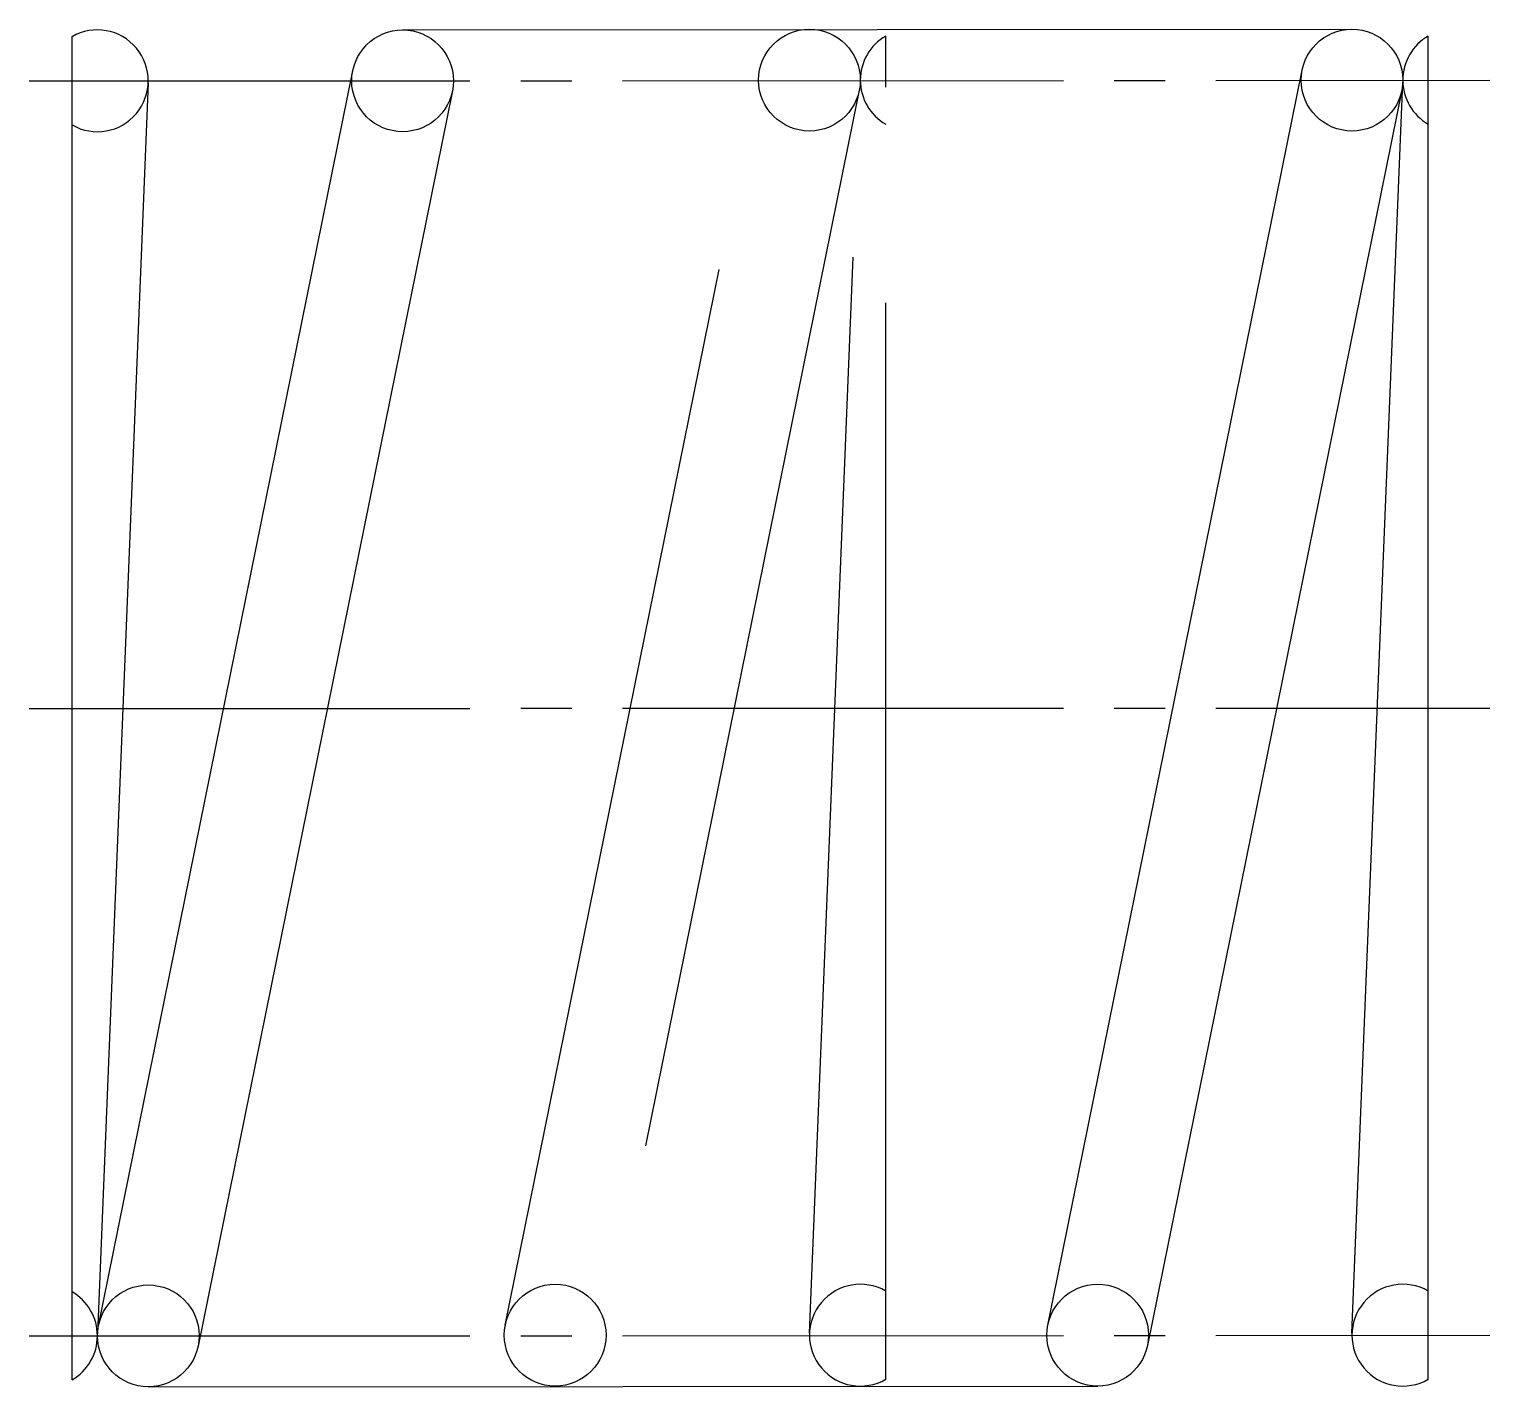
# Model space of a CAD drawing. Extents: x 2.6 to 39.2, y 2.5 to 35.2.
# Drawn here: x 28.44 to 39.21, y 25.17 to 35.17 of the extents above; entities outside this region: 2.
import ezdxf

# ---------------------------------------------------------------- set-up
doc = ezdxf.new("R2010")
doc.units = 0
doc.header["$LTSCALE"] = 0.25
doc.linetypes.add('CENTER', pattern=[17.5, 13, -1.5, 1.5, -1.5])
doc.linetypes.add('PHANTOM', pattern=[63.5, 31.75, -6.35, 6.35, -6.35, 6.35, -6.35])
doc.layers.get('0').update_dxf_attribs({"linetype": 'CONTINUOUS'})
doc.layers.add('CENTER', color=1, linetype='CENTER')

msp = doc.modelspace()

# ---------------------------------------------------------------- linework, layer by layer
for p, q in [((28.752, 35.119), (28.752, 25.217)), ((38.752, 25.219), (38.752, 35.122)), ((28.947, 25.616), (30.822, 34.866)), ((35.947, 25.621), (37.822, 34.871)), ((29.315, 34.776), (28.94, 25.557)), ((31.557, 34.717), (29.682, 25.467)), ((38.557, 34.722), (36.682, 25.472)), ((38.19, 25.562), (38.565, 34.781)), ((31.065, 25.168), (31.065, 25.168)), ((32.815, 25.169), (32.815, 25.169))]:
    msp.add_line(p, q)
at = {"color": 3, "linetype": 'PHANTOM'}
for p, q in [((31.19, 35.167), (38.19, 35.172)), ((34.752, 25.219), (34.752, 35.122)), ((31.947, 25.621), (33.822, 34.871)), ((34.557, 34.722), (32.682, 25.472)), ((34.19, 25.562), (34.565, 34.781)), ((29.315, 25.167), (36.315, 25.172))]:
    msp.add_line(p, q, dxfattribs=at)
for centre in [(31.19, 34.792), (38.19, 34.797), (29.315, 25.542), (36.315, 25.547)]:
    msp.add_circle(centre, 0.375)
for centre in [(34.19, 34.797), (32.315, 25.547)]:
    msp.add_circle(centre, 0.375, dxfattribs=at)
for centre, start, end in [((28.94, 34.792), 240, 120), ((38.94, 34.797), 120, 240), ((28.565, 25.542), 300, 60), ((38.565, 25.547), 60, 300)]:
    msp.add_arc(centre, 0.375, start, end)
for centre, start, end in [((34.94, 34.797), 120, 240), ((34.565, 25.547), 60, 300)]:
    msp.add_arc(centre, 0.375, start, end, dxfattribs=at)
at = {"layer": 'CENTER', "color": 1, "linetype": 'CENTER'}
for p, q in [((28.437, 34.791), (39.206, 34.796)), ((28.437, 30.166), (39.206, 30.169)), ((28.437, 25.541), (39.206, 25.546))]:
    msp.add_line(p, q, dxfattribs=at)

# ---------------------------------------------------------------- texts
for s, p in [('UL10-10', (2.5, 6.25)), ('UL10', (2.5, 2.5))]:
    msp.add_text(s, height=1).set_placement(p)

doc.saveas('drawing.dxf')
